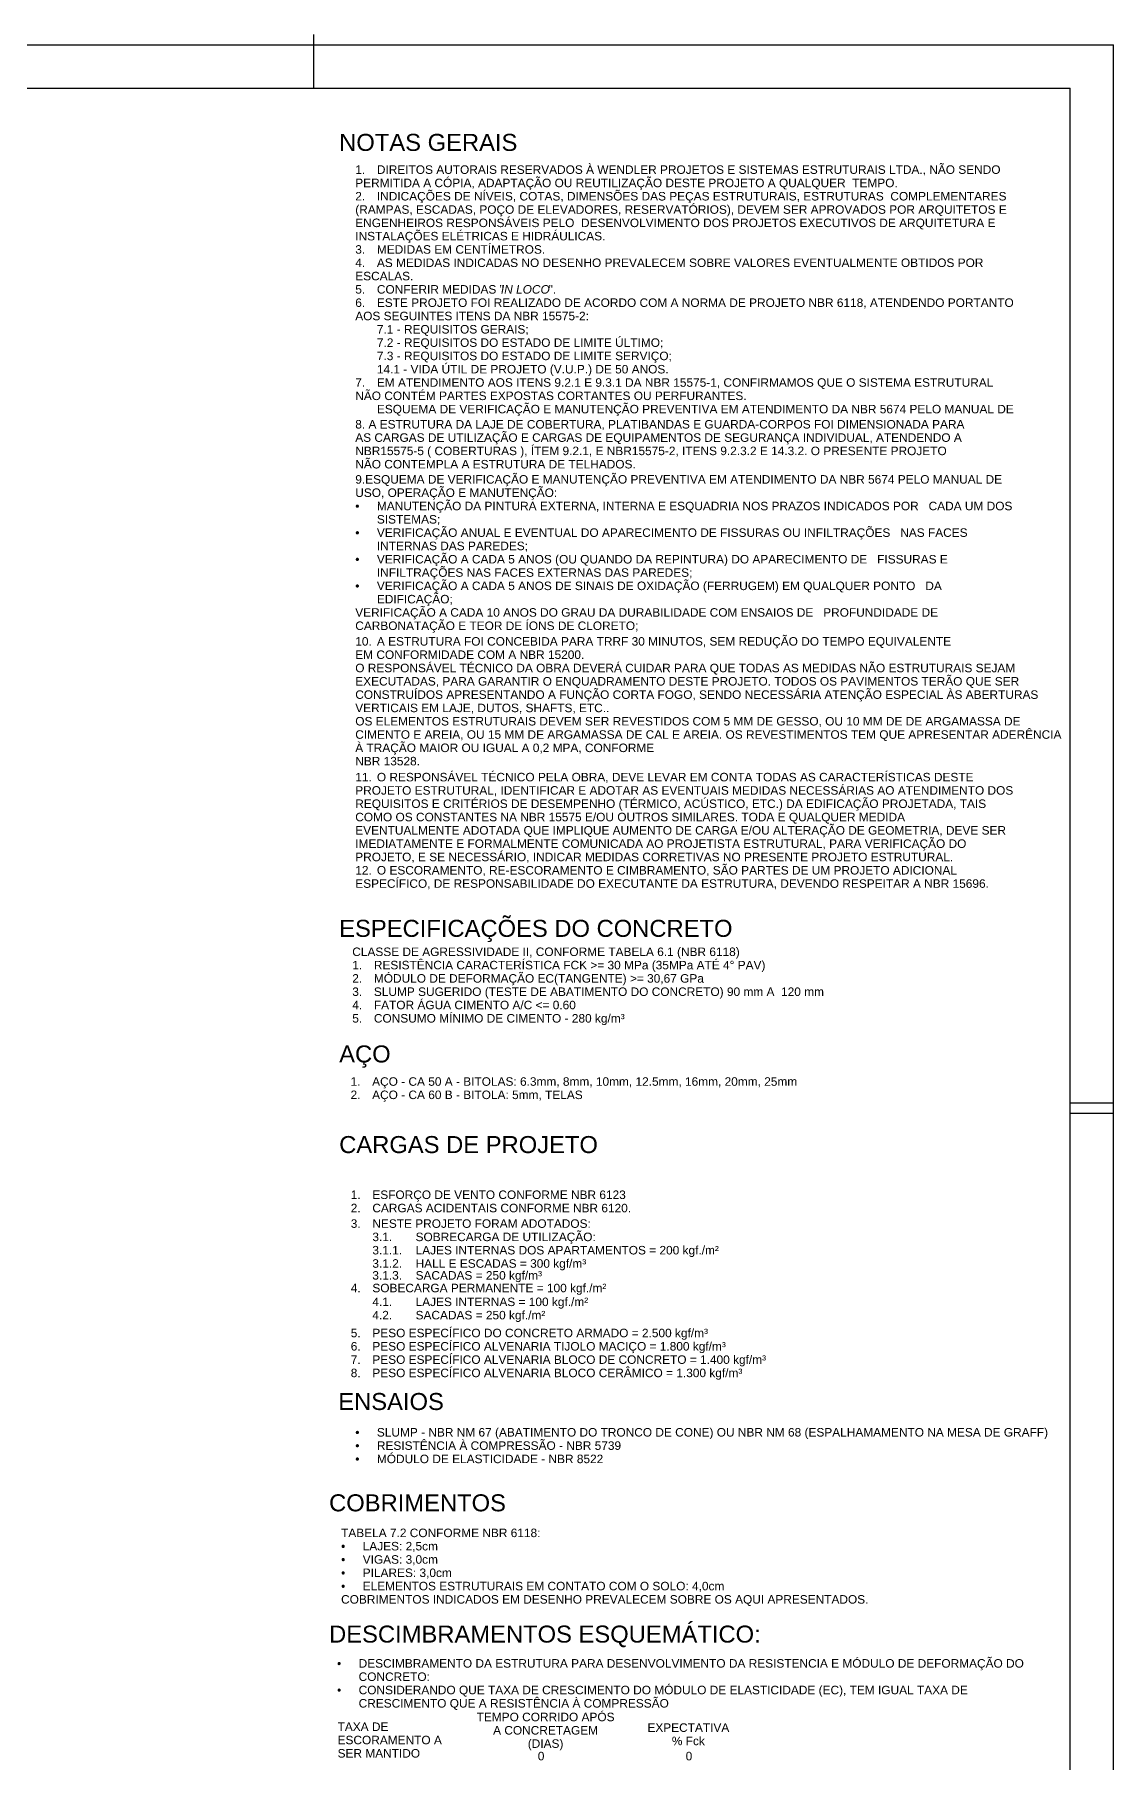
# Model space of a CAD drawing. Extents: x 37185 to 43130, y -8131 to -3914.
# Drawn here: x 41882 to 43130, y -5912 to -3914 of the extents above; entities that cross this region are included whole.
import ezdxf

# ---------------------------------------------------------------- set-up
doc = ezdxf.new("R2010")
doc.units = 0
doc.header["$MEASUREMENT"] = 0
doc.layers.add('20', color=7, linetype='CONTINUOUS')
doc.layers.add('95', color=7, linetype='CONTINUOUS')
doc.layers.add('WP_NOTAS', color=2, linetype='CONTINUOUS', lineweight=9)
doc.layers.add('WP_TÍTULO DE VISTA', color=3, linetype='CONTINUOUS', lineweight=9)
doc.styles.add('Arial', font='arial.ttf', dxfattribs={"height": 7.5})
doc.styles.add('Arial_12', font='arial.ttf', dxfattribs={"height": 0.393413})
doc.styles.add('Arial_8', font='arial.ttf', dxfattribs={"height": 0.16875})

msp = doc.modelspace()

# ---------------------------------------------------------------- linework, layer by layer
at = {"layer": '20', "linetype": 'Continuous'}
for p, q in [((42204.545, -3964.269), (42204.545, -3914.269)), ((42204.545, -3964.269), (42204.545, -3914.269)), ((42204.545, -3964.269), (42204.545, -3914.269)), ((42204.545, -3964.269), (42204.545, -3914.269)), ((42204.545, -3964.269), (42204.545, -3914.269)), ((43079.545, -5149.268), (43129.545, -5149.268)), ((43079.545, -5149.268), (43129.545, -5149.268)), ((43079.545, -5149.268), (43129.545, -5149.268)), ((43079.545, -5149.268), (43129.545, -5149.268)), ((43079.545, -5149.268), (43129.545, -5149.268))]:
    msp.add_line(p, q, dxfattribs=at)
at = {"layer": '95', "linetype": 'Continuous'}
for p, q in [((37184.545, -3926.33), (43129.545, -3926.33)), ((42204.545, -3976.33), (42204.545, -3926.33)), ((43129.545, -8131.33), (43129.545, -3926.33)), ((37309.545, -3976.33), (43079.545, -3976.33)), ((43079.545, -8081.33), (43079.545, -3976.33)), ((43079.545, -5161.33), (43129.545, -5161.33))]:
    msp.add_line(p, q, dxfattribs=at)

# ---------------------------------------------------------------- texts
at = {"layer": 'WP_NOTAS', "line_spacing_factor": 0.938532, "style": 'Arial'}
for s, insert, char_height, width, attachment_point in [('1.', (42252.586, -4065.509), 9.8353, 13.43657, 1), ('DIREITOS AUTORAIS RESERVADOS À WENDLER PROJETOS E SISTEMAS ESTRUTURAIS LTDA., NÃO SENDO', (42277.586, -4065.509), 9.83533, 865.20636, 1), ('PERMITIDA A CÓPIA, ADAPTAÇÃO OU REUTILIZAÇÃO DESTE PROJETO A QUALQUER  TEMPO.', (42252.586, -4080.894), 9.83533, 735.38001, 1), ('INDICAÇÕES DE NÍVEIS, COTAS, DIMENSÕES DAS PEÇAS ESTRUTURAIS, ESTRUTURAS  COMPLEMENTARES', (42277.586, -4096.278), 9.83533, 853.04081, 1), ('2.', (42252.586, -4096.278), 9.8353, 13.43657, 1), ('(RAMPAS, ESCADAS, POÇO DE ELEVADORES, RESERVATÓRIOS), DEVEM SER APROVADOS POR ARQUITETOS E', (42252.586, -4111.663), 9.83533, 882.81916, 1), ('ENGENHEIROS RESPONSÁVEIS PELO  DESENVOLVIMENTO DOS PROJETOS EXECUTIVOS DE ARQUITETURA E', (42252.586, -4127.047), 9.83533, 867.74841, 1), ('INSTALAÇÕES ELÉTRICAS E HIDRÁULICAS.', (42252.586, -4142.432), 9.83533, 339.00111, 1), ('MEDIDAS EM CENTÍMETROS.', (42277.586, -4157.817), 9.83533, 227.69544, 1), ('4.', (42252.586, -4173.201), 9.8353, 13.43657, 1), ('3.', (42252.586, -4157.817), 9.8353, 13.43657, 1), ('AS MEDIDAS INDICADAS NO DESENHO PREVALECEM SOBRE VALORES EVENTUALMENTE OBTIDOS POR', (42277.586, -4173.201), 9.83533, 821.44671, 1), ('ESCALAS.', (42252.586, -4188.586), 9.8353, 78.62211, 1), ('5.', (42252.586, -4203.971), 9.8353, 13.43657, 1), ('CONFERIR MEDIDAS "', (42277.586, -4203.971), 9.83533, 172.13339, 1), ('\\fArial|b0|i1|c0|p34|;IN LOCO', (42421.03, -4203.971), 9.83533, 66.27499, 1), ('".', (42476.259, -4203.971), 9.8353, 10.34979, 1), ('AOS SEGUINTES ITENS DA NBR 15575-2:', (42252.586, -4234.74), 9.83533, 316.66734, 1), ('6.', (42252.586, -4219.355), 9.8353, 13.43657, 1), ('ESTE PROJETO FOI REALIZADO DE ACORDO COM A NORMA DE PROJETO NBR 6118, ATENDENDO PORTANTO', (42277.586, -4219.355), 9.83533, 863.20903, 1), ('7.1 - REQUISITOS GERAIS;', (42277.586, -4250.124), 9.83533, 206.08798, 1), ('7.2 - REQUISITOS DO ESTADO DE LIMITE ÚLTIMO;', (42277.586, -4265.509), 9.83533, 388.38959, 1), ('7.3 - REQUISITOS DO ESTADO DE LIMITE SERVIÇO;', (42277.586, -4280.894), 9.83533, 400.19199, 1), ('14.1 - VIDA ÚTIL DE PROJETO (V.U.P.) DE 50 ANOS.', (42277.586, -4296.278), 9.83533, 396.19733, 1), ('7.', (42252.586, -4311.663), 9.8353, 13.43657, 1), ('EM ATENDIMENTO AOS ITENS 9.2.1 E 9.3.1 DA NBR 15575-1, CONFIRMAMOS QUE O SISTEMA ESTRUTURAL', (42277.586, -4311.663), 9.83533, 834.88328, 1), ('NÃO CONTÉM PARTES EXPOSTAS CORTANTES OU PERFURANTES.', (42252.586, -4327.047), 9.83533, 530.19991, 1), ('ESQUEMA DE VERIFICAÇÃO E MANUTENÇÃO PREVENTIVA EM ATENDIMENTO DA NBR 5674 PELO MANUAL DE', (42277.586, -4342.432), 9.83533, 862.30115, 1), ('AS CARGAS DE UTILIZAÇÃO E CARGAS DE EQUIPAMENTOS DE SEGURANÇA INDIVIDUAL, ATENDENDO A', (42252.586, -4375.344), 9.83533, 822.17301, 1), ('8. A ESTRUTURA DA LAJE DE COBERTURA, PLATIBANDAS E GUARDA-CORPOS FOI DIMENSIONADA PARA', (42252.586, -4359.959), 9.83533, 825.80451, 1), ('NBR15575-5 ( COBERTURAS ), ÍTEM 9.2.1, E NBR15575-2, ITENS 9.2.3.2 E 14.3.2. O PRESENTE PROJETO', (42252.586, -4390.729), 9.83533, 801.83657, 1), ('NÃO CONTEMPLA A ESTRUTURA DE TELHADOS.', (42252.586, -4406.113), 9.83533, 379.85555, 1), ('9.ESQUEMA DE VERIFICAÇÃO E MANUTENÇÃO PREVENTIVA EM ATENDIMENTO DA NBR 5674 PELO MANUAL DE', (42252.586, -4423.69), 9.83533, 1127.40302, 1), ('USO, OPERAÇÃO E MANUTENÇÃO:', (42252.586, -4439.075), 9.83533, 273.63399, 1), ('MANUTENÇÃO DA PINTURA EXTERNA, INTERNA E ESQUADRIA NOS PRAZOS INDICADOS POR   CADA UM DOS', (42277.586, -4454.46), 9.83533, 861.75643, 1), ('•', (42252.586, -4454.46), 9.835, 5.62883, 1), ('SISTEMAS;', (42277.586, -4469.844), 9.8353, 85.70355, 1), ('•', (42252.586, -4485.229), 9.835, 5.62883, 1), ('VERIFICAÇÃO ANUAL E EVENTUAL DO APARECIMENTO DE FISSURAS OU INFILTRAÇÕES   NAS FACES', (42277.586, -4485.229), 9.83533, 800.56555, 1), ('VERIFICAÇÃO A CADA 5 ANOS (OU QUANDO DA REPINTURA) DO APARECIMENTO DE   FISSURAS E', (42277.586, -4515.998), 9.83533, 774.23713, 1), ('INTERNAS DAS PAREDES;', (42277.586, -4500.613), 9.83533, 204.81695, 1), ('•', (42252.586, -4515.998), 9.835, 5.62883, 1), ('INFILTRAÇÕES NAS FACES EXTERNAS DAS PAREDES;', (42277.586, -4531.383), 9.83533, 427.60986, 1), ('•', (42252.586, -4546.767), 9.835, 5.62883, 1), ('VERIFICAÇÃO A CADA 5 ANOS DE SINAIS DE OXIDAÇÃO (FERRUGEM) EM QUALQUER PONTO   DA', (42277.586, -4546.767), 9.83533, 766.24781, 1), ('VERIFICAÇÃO A CADA 10 ANOS DO GRAU DA DURABILIDADE COM ENSAIOS DE   PROFUNDIDADE DE', (42252.586, -4577.537), 9.83533, 790.21575, 1), ('EDIFICAÇÃO;', (42277.586, -4562.152), 9.83533, 102.9532, 1), ('CARBONATAÇÃO E TEOR DE ÍONS DE CLORETO;', (42252.586, -4592.921), 9.83533, 383.85021, 1), ('10.', (42252.586, -4610.983), 9.8353, 22.33376, 1), ('A ESTRUTURA FOI CONCEBIDA PARA TRRF 30 MINUTOS, SEM REDUÇÃO DO TEMPO EQUIVALENTE', (42277.586, -4610.983), 9.83533, 919.49737, 1), ('EM CONFORMIDADE COM A NBR 15200.', (42252.586, -4626.368), 9.83533, 624.61907, 1), ('O RESPONSÁVEL TÉCNICO DA OBRA DEVERÁ CUIDAR PARA QUE TODAS AS MEDIDAS NÃO ESTRUTURAIS SEJAM', (42252.586, -4641.752), 9.83533, 894.43998, 1), ('EXECUTADAS, PARA GARANTIR O ENQUADRAMENTO DESTE PROJETO. TODOS OS PAVIMENTOS TERÃO QUE SER', (42252.586, -4657.137), 9.83533, 899.88724, 1), ('CONSTRUÍDOS APRESENTANDO A FUNÇÃO CORTA FOGO, SENDO NECESSÁRIA ATENÇÃO ESPECIAL ÀS ABERTURAS', (42252.586, -4672.521), 9.83533, 925.67094, 1), ('VERTICAIS EM LAJE, DUTOS, SHAFTS, ETC..', (42252.586, -4687.906), 9.83533, 344.62994, 1), ('OS ELEMENTOS ESTRUTURAIS DEVEM SER REVESTIDOS COM 5 MM DE GESSO, OU 10 MM DE DE ARGAMASSA DE', (42252.586, -4703.291), 9.83533, 900.61354, 1), ('À TRAÇÃO MAIOR OU IGUAL A 0,2 MPA, CONFORME', (42252.586, -4734.06), 9.83533, 405.09452, 1), ('CIMENTO E AREIA, OU 15 MM DE ARGAMASSA DE CAL E AREIA. OS REVESTIMENTOS TEM QUE APRESENTAR ADERÊNCIA', (42252.586, -4718.675), 9.83533, 956.53874, 1), ('NBR 13528.', (42252.586, -4749.445), 9.8353, 87.5193, 1), ('11.', (42252.586, -4767.923), 9.8353, 22.33376, 1), ('O RESPONSÁVEL TÉCNICO PELA OBRA, DEVE LEVAR EM CONTA TODAS AS CARACTERÍSTICAS DESTE', (42277.586, -4767.923), 9.83533, 808.37328, 1), ('PROJETO ESTRUTURAL, IDENTIFICAR E ADOTAR AS EVENTUAIS MEDIDAS NECESSÁRIAS AO ATENDIMENTO DOS', (42252.586, -4783.307), 9.83533, 891.71635, 1), ('COMO OS CONSTANTES NA NBR 15575 E/OU OUTROS SIMILARES. TODA E QUALQUER MEDIDA', (42252.586, -4814.077), 9.83533, 744.82193, 1), ('REQUISITOS E CRITÉRIOS DE DESEMPENHO (TÉRMICO, ACÚSTICO, ETC.) DA EDIFICAÇÃO PROJETADA, TAIS', (42252.586, -4798.692), 9.83533, 855.76444, 1), ('EVENTUALMENTE ADOTADA QUE IMPLIQUE AUMENTO DE CARGA E/OU ALTERAÇÃO DE GEOMETRIA, DEVE SER', (42252.586, -4829.461), 9.83533, 881.36656, 1), ('IMEDIATAMENTE E FORMALMENTE COMUNICADA AO PROJETISTA ESTRUTURAL, PARA VERIFICAÇÃO DO', (42252.586, -4844.846), 9.83533, 827.62027, 1), ('PROJETO, E SE NECESSÁRIO, INDICAR MEDIDAS CORRETIVAS NO PRESENTE PROJETO ESTRUTURAL.', (42252.586, -4860.23), 9.83533, 810.73376, 1), ('O ESCORAMENTO, RE-ESCORAMENTO E CIMBRAMENTO, SÃO PARTES DE UM PROJETO ADICIONAL', (42277.586, -4875.615), 9.83533, 785.85795, 1), ('12.', (42252.586, -4875.615), 9.8353, 22.33376, 1), ('ESPECÍFICO, DE RESPONSABILIDADE DO EXECUTANTE DA ESTRUTURA, DEVENDO RESPEITAR A NBR 15696.', (42252.586, -4891), 9.83533, 858.85122, 1), ('CLASSE DE AGRESSIVIDADE II, CONFORME TABELA 6.1 (NBR 6118)', (42249.116, -4969.887), 9.83533, 537.82607, 1), ('1.', (42249.116, -4985.271), 9.8353, 13.43657, 1), ('RESISTÊNCIA CARACTERÍSTICA FCK >= 30 MPa (35MPa ATÉ 4%%D PAV)', (42274.116, -4985.271), 9.83533, 552.8382, 1), ('2.', (42249.116, -5000.656), 9.8353, 13.43657, 1), ('MÓDULO DE DEFORMAÇÃO EC(TANGENTE) >= 30,67 GPa', (42274.116, -5000.656), 9.83533, 430.51506, 1), ('4.', (42249.116, -5031.425), 9.8353, 13.43657, 1), ('3.', (42249.116, -5016.04), 9.8353, 13.43657, 1), ('SLUMP SUGERIDO (TESTE DE ABATIMENTO DO CONCRETO) 90 mm A  120 mm', (42274.116, -5016.04), 9.83533, 609.36674, 1), ('FATOR ÁGUA CIMENTO A/C <= 0.60', (42274.116, -5031.425), 9.83533, 279.80755, 1), ('5.', (42249.116, -5046.81), 9.8353, 13.43657, 1), ('CONSUMO MÍNIMO DE CIMENTO - 280 kg/m³', (42274.116, -5046.81), 9.83533, 355.34288, 1), ('1.', (42247.116, -5119.887), 9.8353, 13.43657, 1), ('AÇO - CA 50 A - BITOLAS: 6.3mm, 8mm, 10mm, 12.5mm, 16mm, 20mm, 25mm', (42272.116, -5119.887), 9.83533, 577.04634, 1), ('2.', (42247.116, -5135.271), 9.8353, 13.43657, 1), ('AÇO - CA 60 B - BITOLA: 5mm, TELAS', (42272.116, -5135.271), 9.83533, 285.79954, 1), ('1.', (42247.352, -5250.798), 9.8353, 13.43657, 1), ('ESFORÇO DE VENTO CONFORME NBR 6123', (42272.352, -5250.798), 9.83533, 343.17734, 1), ('2.', (42247.352, -5266.183), 9.8353, 13.43657, 1), ('CARGAS ACIDENTAIS CONFORME NBR 6120.', (42272.352, -5266.183), 9.83533, 350.44035, 1), ('3.', (42247.352, -5284.131), 9.8353, 13.43657, 1), ('NESTE PROJETO FORAM ADOTADOS:', (42272.352, -5284.131), 9.83533, 295.96776, 1), ('3.1.', (42272.352, -5299.515), 9.8353, 26.87315, 1), ('SOBRECARGA DE UTILIZAÇÃO:', (42322.352, -5299.515), 9.83533, 244.21879, 1), ('3.1.1.', (42272.352, -5314.9), 9.8353, 40.30972, 1), ('3.1.2.', (42272.352, -5330.285), 9.8353, 40.30972, 1), ('LAJES INTERNAS DOS APARTAMENTOS = 200 kgf./m²', (42322.352, -5314.9), 9.83533, 409.27075, 1), ('HALL E ESCADAS = 300 kgf/m³', (42322.352, -5330.285), 9.83533, 229.51119, 1), ('3.1.3.', (42272.352, -5344.022), 9.8353, 40.30972, 1), ('SACADAS = 250 kgf/m³', (42322.352, -5344.022), 9.83533, 229.51119, 1), ('4.', (42247.352, -5358.631), 9.8353, 13.43657, 1), ('SOBECARGA PERMANENTE = 100 kgf./m²', (42272.352, -5358.631), 9.83533, 315.21474, 1), ('LAJES INTERNAS = 100 kgf./m²', (42322.352, -5374.612), 9.83533, 380.21763, 1), ('4.1.', (42272.352, -5374.612), 9.8353, 26.87315, 1), ('4.2.', (42272.352, -5389.997), 9.8353, 40.30972, 1), ('SACADAS = 250 kgf./m²', (42322.352, -5389.997), 9.83533, 409.27075, 1), ('5.', (42247.352, -5410.649), 9.8353, 13.43657, 1), ('PESO ESPECÍFICO DO CONCRETO ARMADO = 2.500 kgf/m³', (42272.352, -5410.649), 9.83533, 455.39088, 1), ('6.', (42247.352, -5426.033), 9.8353, 13.43657, 1), ('PESO ESPECÍFICO ALVENARIA TIJOLO MACIÇO = 1.800 kgf/m³', (42272.352, -5426.033), 9.83533, 479.72197, 1), ('7.', (42247.352, -5441.418), 9.8353, 13.43657, 1), ('PESO ESPECÍFICO ALVENARIA BLOCO DE CONCRETO = 1.400 kgf/m³', (42272.352, -5441.418), 9.83533, 534.19456, 1), ('8.', (42247.352, -5456.803), 9.8353, 13.43657, 1), ('PESO ESPECÍFICO ALVENARIA BLOCO CERÂMICO = 1.300 kgf/m³', (42272.352, -5456.803), 9.83533, 501.87416, 1), ('•', (42252.586, -5525.465), 9.835, 5.62883, 1), ('SLUMP - NBR NM 67 (ABATIMENTO DO TRONCO DE CONE) OU NBR NM 68 (ESPALHAMAMENTO NA MESA DE GRAFF)', (42277.586, -5525.465), 9.83533, 909.14758, 1), ('•', (42252.586, -5540.85), 9.835, 5.62883, 1), ('RESISTÊNCIA À COMPRESSÃO - NBR 5739', (42277.586, -5540.85), 9.83533, 330.83022, 1), ('MÓDULO DE ELASTICIDADE - NBR 8522', (42277.586, -5556.234), 9.83533, 306.6807, 1), ('•', (42252.586, -5556.234), 9.835, 5.62883, 1), ('TABELA 7.2 CONFORME NBR 6118:', (42236.191, -5641.739), 9.83533, 269.82091, 1), ('•', (42236.191, -5657.123), 9.835, 5.62883, 1), ('VIGAS: 3,0cm', (42261.191, -5672.508), 9.83533, 105.49526, 1), ('LAJES: 2,5cm', (42261.191, -5657.123), 9.83533, 105.49526, 1), ('•', (42236.191, -5672.508), 9.835, 5.62883, 1), ('•', (42236.191, -5687.893), 9.835, 5.62883, 1), ('PILARES: 3,0cm', (42261.191, -5687.893), 9.83533, 105.49526, 1), ('•', (42236.191, -5703.277), 9.835, 5.62883, 1), ('ELEMENTOS ESTRUTURAIS EM CONTATO COM O SOLO: 4,0cm', (42261.191, -5703.277), 9.83533, 493.15854, 1), ('COBRIMENTOS INDICADOS EM DESENHO PREVALECEM SOBRE OS AQUI APRESENTADOS.', (42236.191, -5718.662), 9.83533, 714.31727, 1), ('DESCIMBRAMENTO DA ESTRUTURA PARA DESENVOLVIMENTO DA RESISTENCIA E MÓDULO DE DEFORMAÇÃO DO', (42256.493, -5792.662), 9.83533, 900.79512, 1), ('•', (42231.493, -5792.662), 9.835, 5.62883, 1), ('CONCRETO:', (42256.493, -5808.047), 9.8353, 96.59807, 1), ('•', (42231.493, -5823.431), 9.835, 5.62883, 1), ('CONSIDERANDO QUE TAXA DE CRESCIMENTO DO MÓDULO DE ELASTICIDADE (EC), TEM IGUAL TAXA DE', (42256.493, -5823.431), 9.83533, 825.98609, 1), ('CRESCIMENTO QUE A RESISTÊNCIA À COMPRESSÃO', (42256.493, -5838.816), 9.83533, 420.16527, 1), ('TEMPO CORRIDO APÓS\\PA CONCRETAGEM\\P(DIAS)', (42472.712, -5854.624), 9.83533, 189.72, 2), ('TAXA DE\\PESCORAMENTO A\\PSER MANTIDO', (42232.133, -5865.879), 9.83533, 143.4, 1), ('EXPECTATIVA\\P% Fck', (42637.838, -5866.917), 9.83533, 112.68, 2), (' 0', (42459.883, -5899.824), 9.8353, 13.68, 1), ('0', (42642.406, -5899.824), 9.835, 9.12, 3)]:
    msp.add_mtext(s, dxfattribs=dict(at, insert=insert, char_height=char_height, width=width, attachment_point=attachment_point))
at = {"layer": 'WP_TÍTULO DE VISTA', "attachment_point": 1, "line_spacing_factor": 0.938532}
for s, insert, char_height, width, style in [('NOTAS GERAIS', (42233.98, -4029.106), 19.67066, 245.24782, 'Arial_12'), ('ESPECIFICAÇÕES DO CONCRETO', (42233.98, -4937.869), 19.67066, 528.60731, 'Arial_12'), ('AÇO', (42233.98, -5083.083), 19.6707, 245.24782, 'Arial_12'), ('CARGAS DE PROJETO', (42233.98, -5187.869), 19.67066, 475.72514, 'Arial_12'), ('ENSAIOS', (42232.901, -5484.938), 19.6707, 381.06999, 'Arial_8'), ('COBRIMENTOS', (42222.302, -5602.088), 19.67066, 381.06999, 'Arial_8'), ('DESCIMBRAMENTOS ESQUEMÁTICO:', (42222.302, -5753.86), 19.67066, 838.23569, 'Arial_8')]:
    msp.add_mtext(s, dxfattribs=dict(at, insert=insert, char_height=char_height, width=width, style=style))

doc.saveas('drawing.dxf')
